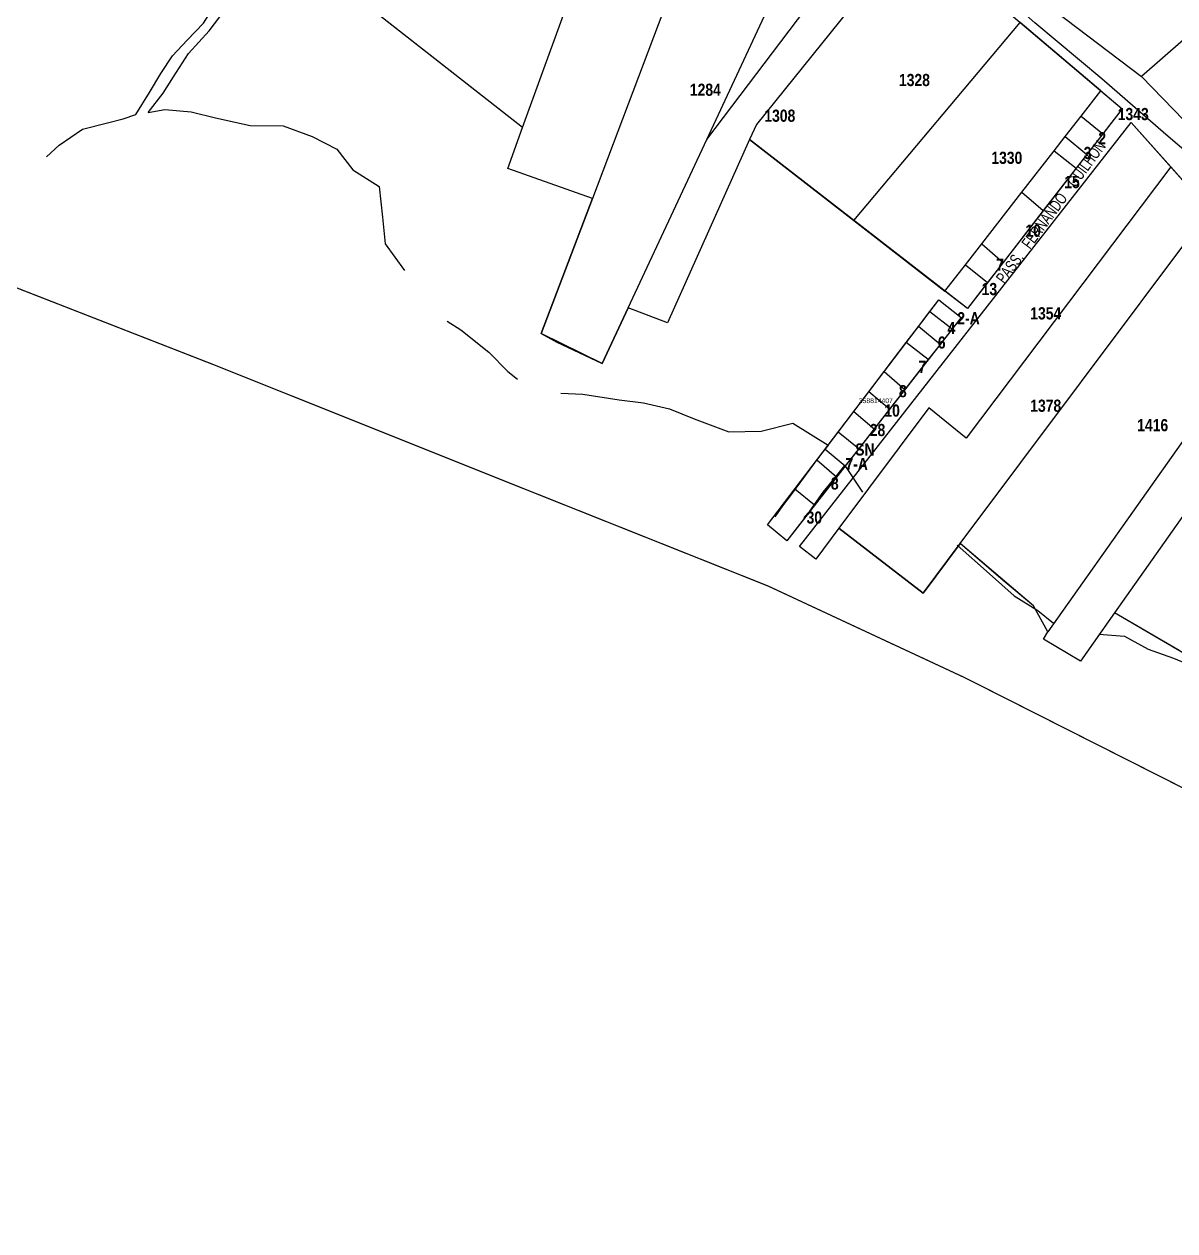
# Model space of a CAD drawing. Extents: x 199665 to 201826, y 4836581 to 4838476.
# Drawn here: x 200463.5 to 200700.2, y 4836650.4 to 4836898.7 of the extents above; entities that cross this region are included whole.
import ezdxf
from ezdxf.enums import TextEntityAlignment as Align

# ---------------------------------------------------------------- set-up
doc = ezdxf.new("R2010")
doc.units = 0
doc.header["$LTSCALE"] = 1.5
doc.header["$MEASUREMENT"] = 0
for name, color, linetype in [('CD-MALHA-LOTES', 40, 'CONTINUOUS'), ('CD_TXT_QUADRA', 7, 'CONTINUOUS'), ('HD-CANAIS', 7, 'CONTINUOUS'), ('HD-CURSO-PERENE', 170, 'CONTINUOUS'), ('LM-LIM-SETOR-FISCAL', 7, 'CONTINUOUS'), ('RU-QUADRAS', 6, 'CONTINUOUS'), ('SV-EIXO-RUA-PAV', 20, 'CONTINUOUS'), ('SV-RUA-PAVIM-S-GUIA-C-GUIA', 7, 'CONTINUOUS'), ('SV-TXT-RUA-N-PAV-S-GUIA-C-GUIA', 7, 'CONTINUOUS'), ('Th_NmrPort', 1, 'CONTINUOUS')]:
    doc.layers.add(name, color=color, linetype=linetype)
doc.styles.add('3588-14-2D_TXT$0$ARIAL', font='ARIAL.TTF')
doc.styles.add('MONOTXT', font='ARIAL.TTF', dxfattribs={"height": 0.2})
doc.styles.get("Standard").update_dxf_attribs({"font": 'swisscbo.ttf'})
doc.linetypes.add('Limite', pattern='A,20,-3,[130,ltypeshp.shx,S=6.35,R=0,X=0,Y=0],-3,20', length=46)

msp = doc.modelspace()

# ---------------------------------------------------------------- linework, layer by layer
at = {"layer": 'CD-MALHA-LOTES', "linetype": 'Continuous'}
for p, q in [((200611.33, 4836944.52), (200580.37, 4836862.85)), ((200603.9, 4836874.98), (200640.15, 4836922.95)), ((200570.64, 4836890.25), (200581.26, 4836919.5)), ((200646.19, 4836917.83), (200614.09, 4836878.07)), ((200566, 4836877.41), (200517.58, 4836915.42)), ((200603.9, 4836874.98), (200616.27, 4836901.42)), ((200634.11, 4836858.32), (200668.38, 4836899.03)), ((200684.94, 4836884.99), (200668.38, 4836899.03)), ((200566, 4836877.41), (200570.64, 4836890.25)), ((200680.87, 4836879.76), (200684.94, 4836884.99)), ((200684.94, 4836884.99), (200689.31, 4836881.28)), ((200689.31, 4836881.28), (200685.35, 4836876.15)), ((200622.95, 4836791.25), (200691.2, 4836878.46)), ((200677.62, 4836875.57), (200680.87, 4836879.76)), ((200680.87, 4836879.76), (200685.35, 4836876.15)), ((200691.2, 4836878.46), (200699.31, 4836869.31)), ((200562.96, 4836868.99), (200566, 4836877.41)), ((200614.09, 4836878.07), (200612.68, 4836874.93)), ((200685.35, 4836876.15), (200682.05, 4836871.89)), ((200587.71, 4836840.35), (200603.9, 4836874.98)), ((200612.68, 4836874.93), (200595.8, 4836837.22)), ((200612.68, 4836874.93), (200634.11, 4836858.32)), ((200675.34, 4836872.64), (200677.62, 4836875.57)), ((200677.62, 4836875.57), (200682.05, 4836871.89)), ((200668.71, 4836864.12), (200675.34, 4836872.64)), ((200675.34, 4836872.64), (200679.88, 4836869.09)), ((200682.05, 4836871.89), (200679.88, 4836869.09)), ((200580.37, 4836862.85), (200562.96, 4836868.99)), ((200699.31, 4836869.31), (200657.24, 4836813.5)), ((200679.88, 4836869.09), (200673.11, 4836860.34)), ((200707.27, 4836860.34), (200699.31, 4836869.31)), ((200660.44, 4836853.48), (200668.71, 4836864.12)), ((200668.71, 4836864.12), (200673.11, 4836860.34)), ((200580.37, 4836862.85), (200569.84, 4836835.06)), ((200656, 4836791.83), (200706.22, 4836858.95)), ((200673.11, 4836860.34), (200664.82, 4836849.63)), ((200634.11, 4836858.32), (200652.88, 4836843.76)), ((200657.12, 4836849.21), (200660.44, 4836853.48)), ((200660.44, 4836853.48), (200664.82, 4836849.63)), ((200652.88, 4836843.76), (200657.12, 4836849.21)), ((200657.12, 4836849.21), (200661.65, 4836845.53)), ((200664.82, 4836849.63), (200661.65, 4836845.53)), ((200657.5, 4836840.17), (200652.88, 4836843.76)), ((200661.65, 4836845.53), (200657.5, 4836840.17)), ((200724.12, 4836844.59), (200674.07, 4836773.66)), ((200649.77, 4836839.57), (200651.62, 4836842)), ((200651.62, 4836842), (200656.22, 4836838.37)), ((200582.35, 4836828.89), (200587.71, 4836840.35)), ((200595.8, 4836837.22), (200587.71, 4836840.35)), ((200647.43, 4836836.49), (200649.77, 4836839.57)), ((200649.77, 4836839.57), (200654.38, 4836836.02)), ((200730.75, 4836838.7), (200687.75, 4836777.58)), ((200644.91, 4836833.19), (200647.43, 4836836.49)), ((200651.88, 4836832.82), (200647.43, 4836836.49)), ((200656.22, 4836838.37), (200654.38, 4836836.02)), ((200569.84, 4836835.06), (200573.09, 4836833.24)), ((200654.38, 4836836.02), (200651.88, 4836832.82)), ((200573.09, 4836833.24), (200582.35, 4836828.89)), ((200640.38, 4836827.22), (200644.91, 4836833.19)), ((200649.42, 4836829.67), (200644.91, 4836833.19)), ((200651.88, 4836832.82), (200649.42, 4836829.67)), ((200649.42, 4836829.67), (200644.64, 4836823.53)), ((200637.2, 4836823.05), (200640.38, 4836827.22)), ((200640.38, 4836827.22), (200644.64, 4836823.53)), ((200634.11, 4836818.98), (200637.2, 4836823.05)), ((200641.5, 4836819.51), (200637.2, 4836823.05)), ((200644.64, 4836823.53), (200641.5, 4836819.51)), ((200630.92, 4836814.78), (200634.11, 4836818.98)), ((200649.54, 4836819.77), (200631.07, 4836795.02)), ((200634.11, 4836818.98), (200638.34, 4836815.46)), ((200641.5, 4836819.51), (200638.34, 4836815.46)), ((200657.24, 4836813.5), (200649.54, 4836819.77)), ((200628.23, 4836811.26), (200630.92, 4836814.78)), ((200635.14, 4836811.36), (200630.92, 4836814.78)), ((200638.34, 4836815.46), (200635.14, 4836811.36)), ((200635.14, 4836811.36), (200632.37, 4836807.81)), ((200621.98, 4836803.03), (200626.5, 4836808.97)), ((200626.5, 4836808.97), (200628.23, 4836811.26)), ((200630.58, 4836805.52), (200626.5, 4836808.97)), ((200628.23, 4836811.26), (200632.37, 4836807.81)), ((200632.37, 4836807.81), (200630.58, 4836805.52)), ((200630.58, 4836805.52), (200626.08, 4836799.75)), ((200616.38, 4836795.68), (200621.98, 4836803.03)), ((200626.08, 4836799.75), (200621.98, 4836803.03)), ((200626.08, 4836799.75), (200620.34, 4836792.38)), ((200620.34, 4836792.38), (200616.38, 4836795.68)), ((200631.07, 4836795.02), (200626.31, 4836788.64)), ((200631.07, 4836795.02), (200648.38, 4836781.65)), ((200648.38, 4836781.65), (200656, 4836791.83)), ((200664.83, 4836784.23), (200656, 4836791.83)), ((200626.31, 4836788.64), (200622.95, 4836791.25)), ((200671.06, 4836779.02), (200664.83, 4836784.23)), ((200674.07, 4836773.66), (200671.06, 4836779.02)), ((200687.75, 4836777.58), (200680.76, 4836767.64)), ((200701.02, 4836769.84), (200687.75, 4836777.58)), ((200673.17, 4836772.15), (200674.07, 4836773.66)), ((200680.76, 4836767.64), (200673.17, 4836772.15))]:
    msp.add_line(p, q, dxfattribs=at)
at = {"layer": 'HD-CANAIS'}
for points in [[(200486.44, 4836880.1), (200489.26, 4836884.61), (200491.63, 4836888.55), (200494, 4836892.16), (200497.04, 4836895.43), (200500.42, 4836898.92), (200502.79, 4836902.64), (200505.61, 4836906.93), (200508.87, 4836911.77), (200511.24, 4836915.49)], [(200489.04, 4836880.55), (200492.08, 4836884.49), (200494.2, 4836887.88), (200497.29, 4836892.66), (200501.55, 4836897.3), (200504.82, 4836901.62), (200508.14, 4836906.41), (200511.74, 4836910.82), (200513.47, 4836914.17)]]:
    msp.add_lwpolyline(points, dxfattribs=at)
at = {"layer": 'HD-CURSO-PERENE'}
for points in [[(200489.04, 4836880.55), (200492.44, 4836881.12), (200497.83, 4836880.65), (200502.87, 4836879.39), (200509.98, 4836877.83), (200516.76, 4836877.8), (200522.75, 4836875.61), (200527.83, 4836872.99), (200531.11, 4836868.73), (200536.54, 4836865.28), (200537.22, 4836859), (200537.77, 4836853.51), (200541.74, 4836848.02)], [(200468.1, 4836871.38), (200470.71, 4836873.82), (200475.5, 4836877.09), (200480.64, 4836878.36), (200483.85, 4836879.19), (200486.44, 4836880.1)], [(200550.5, 4836837.58), (200553.28, 4836835.78), (200559.06, 4836831.24), (200562.97, 4836827.23), (200564.99, 4836825.66)], [(200573.86, 4836822.77), (200578.42, 4836822.57), (200585.87, 4836821.42), (200590.85, 4836820.76), (200596.24, 4836819.54), (200601.29, 4836817.48), (200608.44, 4836814.83), (200615.07, 4836814.95), (200621.62, 4836816.63), (200628.89, 4836812.11), (200626.98, 4836809.75), (200624.12, 4836805.84), (200621.25, 4836801.92), (200619.44, 4836799.63), (200617.91, 4836797.34)], [(200623.89, 4836797.17), (200625.07, 4836798.51), (200627.84, 4836802.4), (200630.13, 4836805.17), (200632.28, 4836807.93), (200635.91, 4836802.4)], [(200655.4, 4836791.54), (200662.05, 4836785.62), (200667.13, 4836781.1), (200671.98, 4836778.04), (200675.22, 4836775.47)], [(200684.5, 4836773.22), (200689.8, 4836772.77), (200694.66, 4836770.13), (200699.86, 4836768.24), (200704.85, 4836766.23), (200707.03, 4836764.78), (200705.59, 4836761.84), (200703.41, 4836758.37)]]:
    msp.add_lwpolyline(points, dxfattribs=at)
at = {"layer": 'LM-LIM-SETOR-FISCAL', "linetype": 'Limite', "ltscale": 0.1, "const_width": 0.25}
msp.add_lwpolyline([(200449.67, 4836849.24), (200502.54, 4836828.61), (200565.65, 4836803.37), (200616.47, 4836783.12), (200657.14, 4836764.16), (200705.95, 4836739.48), (200737.6, 4836726.07), (200780.77, 4836706.47), (200831.58, 4836694.74), (200876.65, 4836682.57), (200929.39, 4836669.95), (200976.72, 4836660.04), (201029.68, 4836650.57)], dxfattribs=at)
at = {"layer": 'RU-QUADRAS', "color": 6, "linetype": 'Continuous'}
msp.add_lwpolyline([(200517.58, 4836915.42), (200559.24, 4836961.26), (200572.9, 4836978.01), (200584.55, 4836968.91), (200583.29, 4836967.34), (200588.41, 4836963.03, -0.028374), (200611.33, 4836944.52), (200612.5, 4836946.12), (200619.47, 4836939.35), (200640.15, 4836922.95), (200689.31, 4836881.28), (200657.5, 4836840.17), (200612.68, 4836874.93), (200595.8, 4836837.22), (200587.71, 4836840.35), (200582.35, 4836828.89), (200569.84, 4836835.06), (200580.37, 4836862.85), (200562.96, 4836868.99), (200566, 4836877.41)], format="xyb", close=True, dxfattribs=at)
msp.add_lwpolyline([(200707.91, 4836765.82), (200687.75, 4836777.58), (200680.76, 4836767.64), (200673.17, 4836772.15), (200674.07, 4836773.66), (200671.06, 4836779.02), (200656, 4836791.83), (200648.38, 4836781.65), (200631.07, 4836795.02), (200626.31, 4836788.64), (200622.95, 4836791.25), (200691.2, 4836878.46), (200707.27, 4836860.34)], dxfattribs=at)
msp.add_lwpolyline([(200616.38, 4836795.68), (200651.62, 4836842), (200656.22, 4836838.37), (200620.34, 4836792.38)], close=True, dxfattribs=at)
at = {"layer": 'SV-EIXO-RUA-PAV'}
for points in [[(201159.2, 4837462.13), (201146.46, 4837446.29), (201117.3, 4837410.58), (201079.81, 4837361.78), (201058.77, 4837334.7), (201021.79, 4837287.1), (200957.39, 4837208.64), (200950.97, 4837200.82), (200907.53, 4837147.85), (200902.14, 4837140.82), (200883.13, 4837116.02), (200879.04, 4837111.01), (200863.82, 4837092.41), (200841.79, 4837065.48), (200834.93, 4837057.1), (200781.37, 4836989.86), (200743.95, 4836943.57), (200710.56, 4836902.98), (200693.33, 4836887.91)], [(200460.12, 4837083.81), (200510.44, 4837039.41), (200565.37, 4836994.07), (200570.72, 4836989.38), (200596.5, 4836966.63), (200605.91, 4836958.54), (200655.83, 4836916.25), (200675.45, 4836901.43), (200693.33, 4836887.91), (200719.48, 4836860.88), (200743.46, 4836841.7), (200762.21, 4836829.49), (200784.88, 4836820.77), (200813.87, 4836814.01), (200860.96, 4836806.17), (200913.05, 4836798.13), (200942.92, 4836793.52), (200961.31, 4836790.43), (200967.87, 4836789.32), (200981.17, 4836787.09), (200987.18, 4836786.08), (201038.62, 4836778.26)]]:
    msp.add_lwpolyline(points, dxfattribs=at)
at = {"layer": 'SV-RUA-PAVIM-S-GUIA-C-GUIA'}
msp.add_lwpolyline([(200703.43, 4836871.63), (200698.29, 4836876), (200685.15, 4836887.41), (200671.4, 4836898.94), (200660.01, 4836909.1), (200644.33, 4836921.9), (200594.56, 4836964.56), (200572.47, 4836983.2)], dxfattribs=at)

# ---------------------------------------------------------------- texts
at = {"layer": 'CD_TXT_QUADRA', "color": 7, "linetype": 'Continuous', "style": 'MONOTXT'}
msp.add_text('358814407', height=1, dxfattribs=at).set_placement((200635.17, 4836820.73))
at = {"layer": 'SV-TXT-RUA-N-PAV-S-GUIA-C-GUIA', "style": '3588-14-2D_TXT$0$ARIAL', "width": 0.7}
msp.add_text('PASS.   FERNANDO    GUILHON', height=2.4, rotation=53.6237, dxfattribs=at).set_placement((200665.13, 4836845.11))
at = {"layer": 'Th_NmrPort', "color": 1}
for s, p in [('1328', (200643.42, 4836887.2)), ('1284', (200600.42, 4836885.2)), ('1308', (200615.73, 4836879.86)), ('1343', (200688.42, 4836880.2)), ('2', (200684.42, 4836875.2)), ('3', (200681.42, 4836872.2)), ('1330', (200662.42, 4836871.2)), ('15', (200677.42, 4836866.2)), ('10', (200669.42, 4836856.2)), ('7', (200663.42, 4836849.2)), ('13', (200660.42, 4836844.2)), ('2-A', (200655.42, 4836838.2)), ('1354', (200670.42, 4836839.2)), ('4', (200653.42, 4836836.2)), ('6', (200651.42, 4836833.2)), ('7', (200647.42, 4836828.2)), ('8', (200643.42, 4836823.2)), ('1378', (200670.42, 4836820.2)), ('10', (200640.42, 4836819.2)), ('28', (200637.42, 4836815.2)), ('1416', (200692.42, 4836816.2)), ('SN', (200634.42, 4836811.2)), ('7-A', (200632.42, 4836808.2)), ('8', (200629.42, 4836804.2)), ('30', (200624.42, 4836797.2))]:
    msp.add_text(s, height=2.5, dxfattribs=at).set_placement(p, align=Align.MIDDLE_LEFT)

doc.saveas('drawing.dxf')
